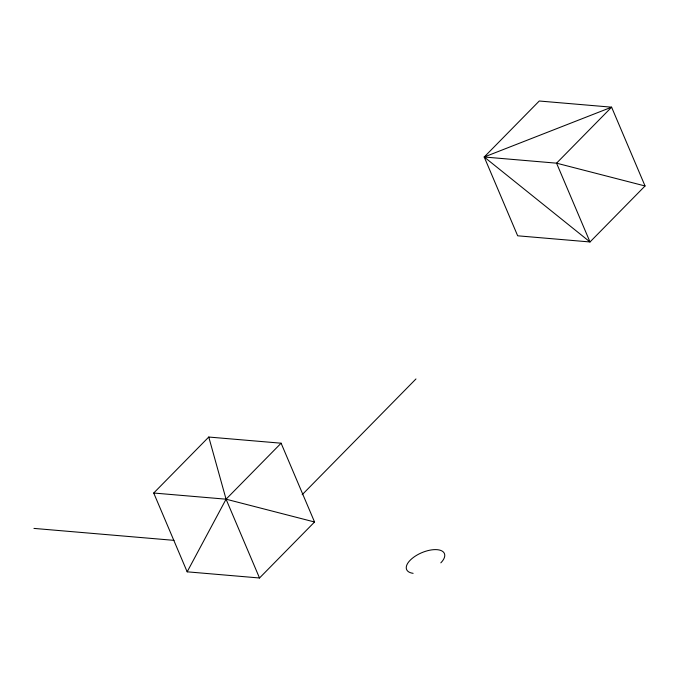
<?xml version="1.0" encoding="UTF-8"?>
<svg xmlns="http://www.w3.org/2000/svg" width="679" height="679" viewBox="0 0 679 679"><rect width="100%" height="100%" fill="white"/><g stroke="black" fill="none" stroke-linecap="round" stroke-linejoin="round"><path stroke-width="1.02" d="M187.166 571.82L226.065 499.192L281.106 443.2L314.555 521.998L259.514 577.99L187.166 571.82L153.726 493.022L208.767 437.038L281.106 443.2M484.22 157.002L539.262 101.01L611.601 107.18L645.05 185.978L590.009 241.962L517.67 235.8L484.22 157.002L611.601 107.18L556.559 163.172L484.22 157.002L590.009 241.962L556.559 163.172L645.05 185.978M302.18 494.702L415.972 378.95M153.726 493.022L226.065 499.192L314.555 521.998M33.95 528.406L173.994 540.357M259.514 577.99L226.065 499.192L208.767 437.038M413.121 573.322A20.514 9.599 -23 0 1 410.566 559.852A20.514 9.599 -23 0 1 437.412 549.701A20.514 9.599 -23 0 1 440.832 562.849"/></g></svg>
